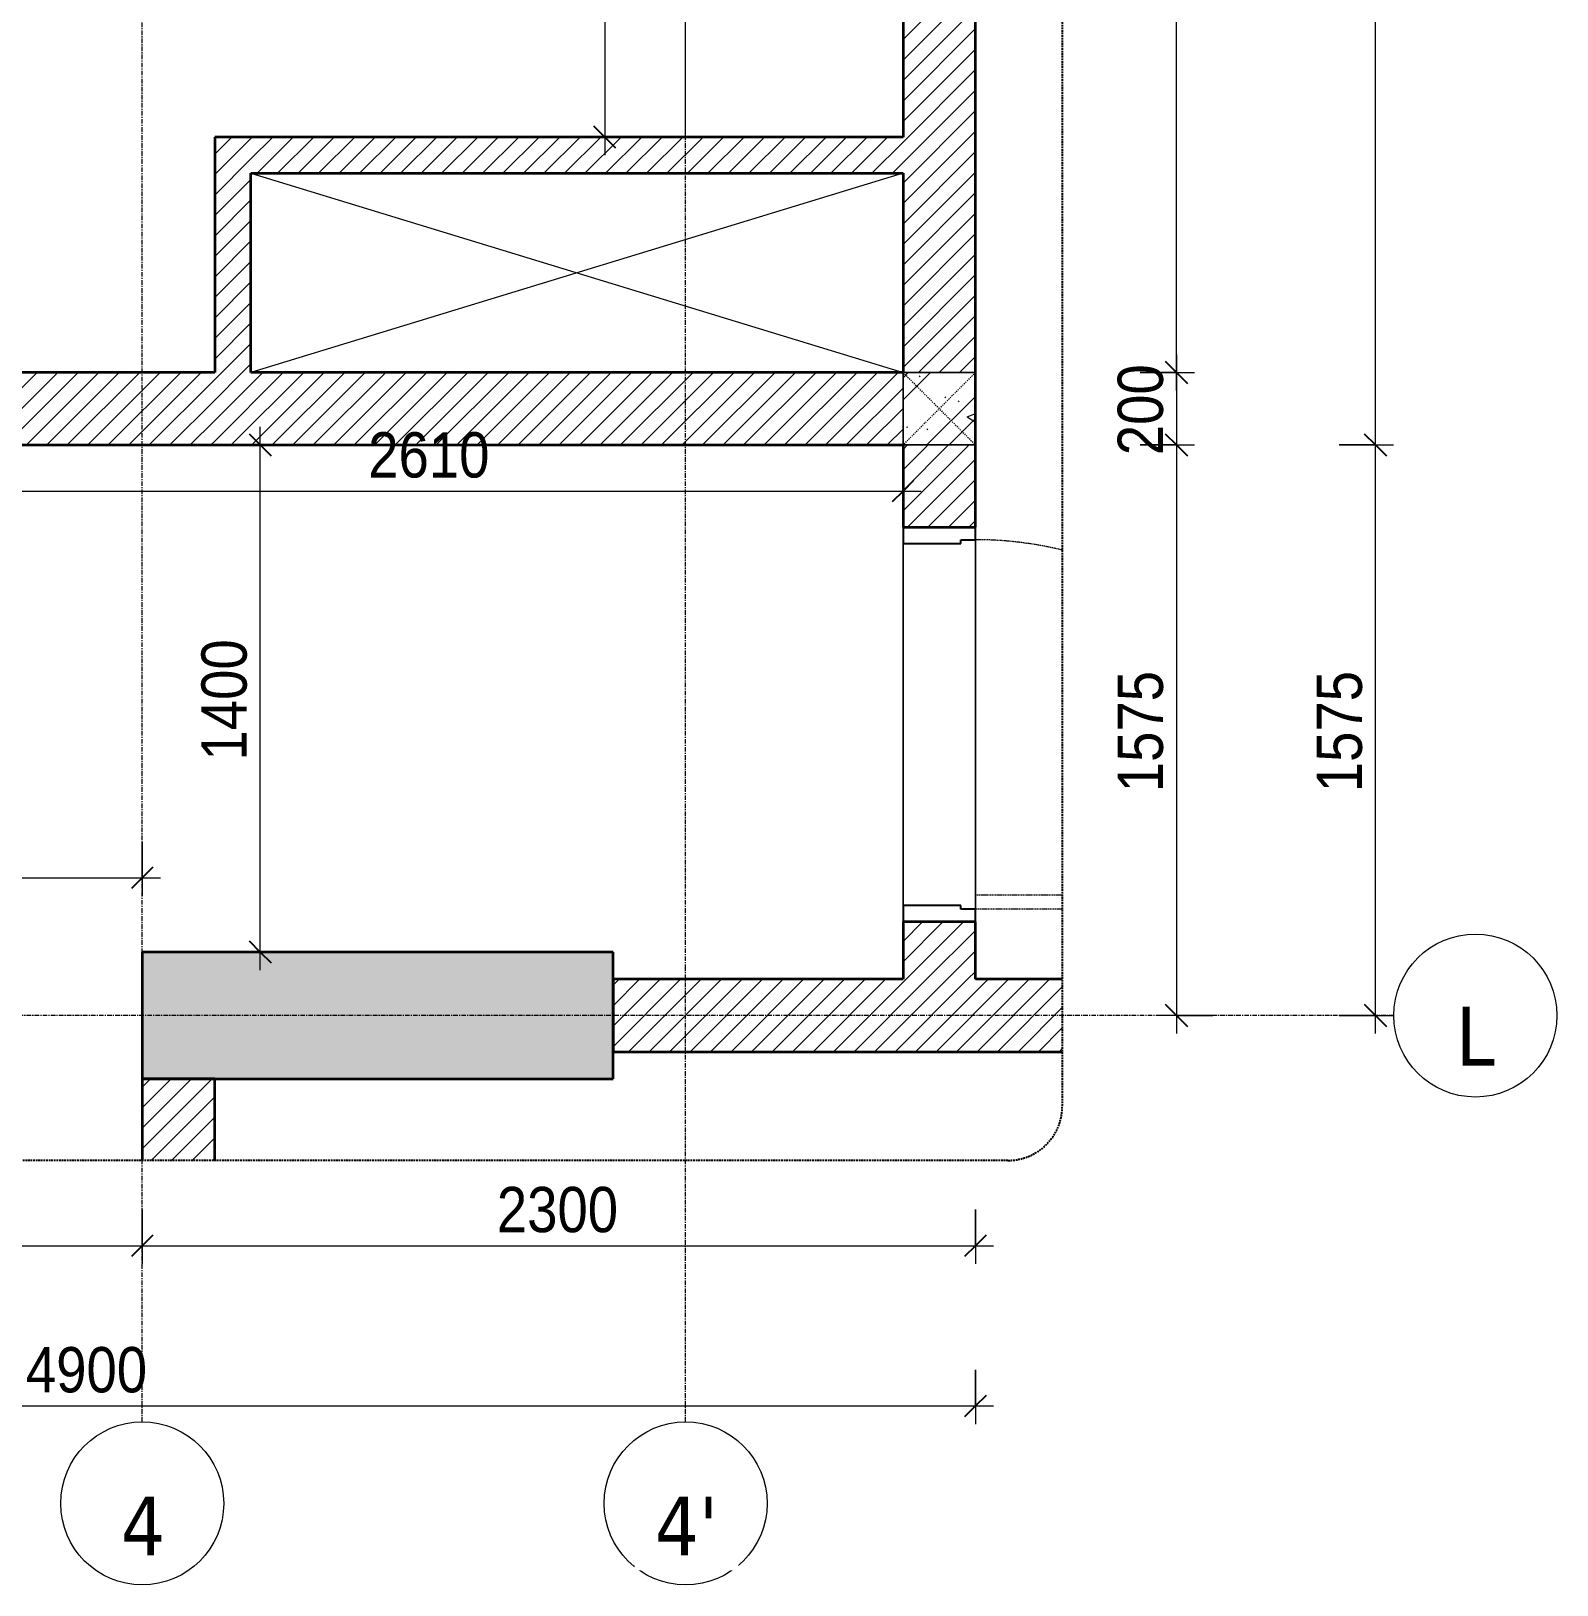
# Model space of a CAD drawing. Header units: millimetres. Extents: x 39389 to 101854, y -4225 to 80933.
# Drawn here: x 62069 to 66281, y 68365 to 72654 of the extents above; entities that cross this region are included whole.
import ezdxf

# ---------------------------------------------------------------- set-up
doc = ezdxf.new("R2010")
doc.units = ezdxf.units.MM
for name, pattern in [('Dash', [6, 3, -3]), ('Dash - Tight', [4.5, 3, -1.5]), ('Grid Line', [22.225, 12.7, -3.175, 3.175, -3.175]), ('Hidden', [7.14375, 4.7625, -2.38125])]:
    doc.linetypes.add(name, pattern=pattern)
for name, color, linetype, lineweight in [('0-3', 250, 'Continuous', 18), ('0-4', 50, 'Continuous', 5), ('A-ANNO-DIMS', 211, 'Continuous', 9), ('A-ANNO-DIMS-50', 211, 'Continuous', 9), ('A-DETL-GENF-1', 92, 'Dash - Tight', 18), ('A-DETL-GENF-3', 92, 'Hidden', 25), ('A-DOOR', 31, 'Continuous', 18), ('A-DOOR-FRAM', 31, 'Continuous', 25), ('A-FLOR-1', 250, 'Continuous', 18), ('A-WALL', 113, 'Continuous', 18), ('A-WALL-1', 113, 'Continuous', 35), ('A-WALL-PATT-1', 111, 'Continuous', 18), ('S-COLS', 52, 'Continuous', 18), ('S-COLS-1', 9, 'Continuous', 5), ('S-COLS-2', 7, 'Continuous', 35), ('S-COLS-3', 52, 'Dash', 18), ('S-COLS-4', 254, 'Continuous', 18), ('S-COLS-5', 52, 'Continuous', 35), ('S-COLS-HDLN', 52, 'Dash', 18), ('S-GRID-1', 1, 'Grid Line', 9), ('S-GRID-IDEN', 1, 'Continuous', 9)]:
    doc.layers.add(name, color=color, linetype=linetype, lineweight=lineweight)
doc.styles.add('Tahoma_B', font='tahomabd.ttf', dxfattribs={"height": 162.5})
doc.styles.add('UTM Avo', font='', dxfattribs={"width": 0.9, "height": 125})
doc.styles.get('UTM Avo').set_extended_font_data('UTM Avo')
doc.dimstyles.new('1_Dim_chi_tiet_2_5', dxfattribs={"dimscale": 304.8, "dimtxt": 124.912619, "dimasz": 0.19685, "dimexe": 0.164042, "dimexo": 0.0625, "dimgap": 0.016404, "dimtad": 1, "dimdec": 0, "dimrnd": 5, "dimzin": 0, "dimdsep": 46, "dimtxsty": 'UTM Avo', "dimblk1": 'OBLIQUE', "dimblk2": 'OBLIQUE', "dimsah": 1, "dimcen": 0.09, "dimdle": 0.164042, "dimazin": 0, "dimtfac": 1, "dimtdec": 4, "dimtix": 1, "dimtmove": 0, "dimatfit": 3, "dimfxl": 0.328084, "dimfxlon": 1, "dimtvp": 1, "dimtolj": 1, "dimtzin": 0, "dimarcsym": 2})
pattern_1 = [(45, (17923.5, 0), (-28.284271, 28.284271), [])]
pattern_2 = [(50, (17923.5, 0), (364.3679, -31.8783), [38.1, -419.1]), (355, (17923.5, 0), (-70.4859, 382.1133), [30.48, -335.28]), (100.451, (17953.86, -2.66), (293.885, 350.2334), [32.38, -356.18]), (46.184, (17923.5, 101.6), (542.1585, -84.0858), [57.15, -628.65]), (96.636, (17968.7, 94.6), (474.805, 494.8554), [48.57, -534.27]), (351.184, (17923.5, 101.6), (474.8102, 494.85), [45.72, -502.92]), (21, (17974.3, 76.2), (303.2285, -204.5305), [38.1, -419.1]), (326, (17974.3, 76.2), (123.6039, 368.376), [30.48, -335.28]), (71.451, (17999.57, 59.16), (426.8341, 163.8427), [32.38, -356.18]), (37.5, (17923.5, 0), (6.17665, 169.11015), [3.353, -327.863, 3.353, -337.007, -336.55]), (37.5, (17923.5, 0), (6.17665, 169.11015), [-671.576, 3.353, -333.197]), (7.5, (17923.5, 0), (133.63888, 200.3615), [3.353, -190.703, 3.353, -320.243, -128.27]), (7.5, (17923.5, 0), (133.63888, 200.3615), [-517.652, 3.353, -124.917]), (327.5, (17810.22, 0), (271.18182, -11.45836), [3.353, -123.647, 3.353, -392.887, -525.78]), (327.5, (17810.22, 0), (271.18182, -11.45836), [-523.24, 3.353, -522.427]), (317.5, (17759.42, 0), (296.2585, 50.85285), [3.353, -161.747, 3.353, -259.791, -373.38]), (317.5, (17759.42, 0), (296.2585, 50.85285), [-428.244, 3.353, -370.027]), (45, (17923.5, 0), (-125.7236, 125.7236), []), (45, (17923.5, 190.5), (-125.7236, 125.7236), [])]

# ---------------------------------------------------------------- blocks, each defined once
blk = doc.blocks.new('NCV_TKTC_KET CAU_rvt-3-TKCS_THANG BỘ TB1 - MẶT BẰNG TẦNG 2-7')
at = {"layer": 'S-COLS-1'}
blk.add_hatch(color=256, dxfattribs=at).paths.add_polyline_path([(45752.6, 69761.9), (45752.6, 70111.9), (44452.6, 70111.9), (44452.6, 69761.9), (45670.7, 69761.9)])
at = {"layer": 'A-FLOR-1'}
blk.add_line((45952.6, 72361.9), (45952.6, 73111.9), dxfattribs=at)
at = {"layer": 'S-COLS-2'}
for p, q in [((44452.6, 70111.9), (44452.6, 69761.9)), ((45752.6, 70111.9), (44452.6, 70111.9)), ((45752.6, 69761.9), (45752.6, 70111.9)), ((44452.6, 69761.9), (45752.6, 69761.9))]:
    blk.add_line(p, q, dxfattribs=at)
blk = doc.blocks.new('NCV_TKTC_TANG 2_rvt-3-TKCS_THANG BỘ TB1 - MẶT BẰNG TẦNG 2-7')
at = {"layer": 'A-FLOR-1'}
for p, q in [((46752.6, 71250.3), (46752.6, 70230.3)), ((46752.7, 70187.4), (46752.7, 71277.4)), ((46552.7, 71240.3), (46552.7, 70240.3))]:
    blk.add_line(p, q, dxfattribs=at)
blk = doc.blocks.new('G1_SOF - BO TRU - 200x200-3052400-TKCS_THANG BỘ TB1 - MẶT BẰNG TẦNG 2-7')
at = {"layer": 'S-COLS-HDLN'}
for p, q in [((-100, 100), (100, -100)), ((100, 100), (-100, -100))]:
    blk.add_line(p, q, dxfattribs=at)
blk = doc.blocks.new('FD_05 - FD_05-1000x2200mm-835434-TKCS_THANG BỘ TB1 - MẶT BẰNG TẦNG 2-7')
at = {"layer": 'A-DETL-GENF-1'}
for p, q in [((470, 100), (470, 339.7)), ((510, 339.7), (510, 100)), ((510, 100), (470, 100))]:
    blk.add_line(p, q, dxfattribs=at)
blk.add_arc((510, 100), 1020, 166.4048, 180, dxfattribs=at)
at = {"layer": 'A-DOOR-FRAM'}
for p, q in [((-510, 100), (-545, 100)), ((-545, 100), (-545, -100)), ((-510, 60), (-510, 100)), ((545, 100), (510, 100)), ((510, 100), (510, 60)), ((545, -100), (545, 100)), ((-500, 60), (-510, 60)), ((-500, -100), (-500, 60)), ((510, 60), (500, 60)), ((500, 60), (500, -100)), ((-545, -100), (-500, -100)), ((500, -100), (545, -100))]:
    blk.add_line(p, q, dxfattribs=at)
blk = doc.blocks.new('BORDER VIEW - BORDER VIEW-3754246-TKCS_THANG BỘ TB1 - MẶT BẰNG TẦNG 2-7')
at = {"layer": 'A-DETL-GENF-3'}
for p, q in [((5339.7, 9642.6), (5339.7, 150)), ((5189.7, 0), (150, 0))]:
    blk.add_line(p, q, dxfattribs=at)
blk.add_arc((5189.7, 150), 150, 270, 0, dxfattribs=at)
blk = doc.blocks.new('Grid - M_Grid Head - Circle-353313-TKCS_THANG BỘ TB1 - MẶT BẰNG TẦNG 2-7')
at = {"layer": 'S-GRID-IDEN'}
blk.add_circle((0, 0), 4.5, dxfattribs=at)
blk = doc.blocks.new('DIMBLOCK84-TKCS_THANG BỘ TB1 - MẶT BẰNG TẦNG 2-7')
at = {"layer": 'A-ANNO-DIMS-50', "lineweight": 25}
for p, q in [((65231, 74259), (65201, 74289)), ((65231, 74259), (65261, 74229)), ((65231, 71711.9), (65201, 71741.9)), ((65231, 71711.9), (65261, 71681.9))]:
    blk.add_line(p, q, dxfattribs=at)
at = {"layer": 'A-ANNO-DIMS-50'}
for p, q in [((65131, 74259), (65281, 74259)), ((65231, 74259), (65131, 74259)), ((65231, 71661.9), (65231, 74259)), ((65131, 71711.9), (65281, 71711.9)), ((65231, 71711.9), (65131, 71711.9))]:
    blk.add_line(p, q, dxfattribs=at)
at = {"layer": 'A-ANNO-DIMS-50', "color": 0, "insert": (65068.6, 72814.3), "char_height": 125, "width": 410.824, "attachment_point": 1, "rotation": 90, "line_spacing_factor": 1.110334, "style": 'UTM Avo'}
blk.add_mtext('2545', dxfattribs=at)
blk = doc.blocks.new('_Oblique')
at = {"color": 0, "linetype": 'ByBlock', "lineweight": -2}
blk.add_line((-0.5, -0.5), (0.5, 0.5), dxfattribs=at)
blk = doc.blocks.new('DIMBLOCK95-TKCS_THANG BỘ TB1 - MẶT BẰNG TẦNG 2-7')
at = {"layer": 'A-ANNO-DIMS-50'}
for p, q in [((65231, 71761.9), (65231, 71511.9)), ((65131, 71711.9), (65281, 71711.9)), ((65231, 71711.9), (65131, 71711.9)), ((65131, 71511.9), (65281, 71511.9)), ((65231, 71511.9), (65131, 71511.9))]:
    blk.add_line(p, q, dxfattribs=at)
at = {"layer": 'A-ANNO-DIMS-50', "lineweight": 25}
for p, q in [((65231, 71711.9), (65201, 71741.9)), ((65231, 71711.9), (65261, 71681.9)), ((65231, 71511.9), (65201, 71541.9)), ((65231, 71511.9), (65261, 71481.9))]:
    blk.add_line(p, q, dxfattribs=at)
at = {"layer": 'A-ANNO-DIMS-50', "color": 0, "insert": (65068.6, 71483.6), "char_height": 125, "width": 308.118, "attachment_point": 1, "rotation": 90, "line_spacing_factor": 1.110334, "style": 'UTM Avo'}
blk.add_mtext('200', dxfattribs=at)
blk = doc.blocks.new('DIMBLOCK96-TKCS_THANG BỘ TB1 - MẶT BẰNG TẦNG 2-7')
at = {"layer": 'A-ANNO-DIMS-50'}
for p, q in [((65131, 71511.9), (65281, 71511.9)), ((65231, 71511.9), (65131, 71511.9)), ((65231, 71511.9), (65231, 69886.9)), ((65331, 69936.9), (65181, 69936.9)), ((65231, 69936.9), (65331, 69936.9))]:
    blk.add_line(p, q, dxfattribs=at)
at = {"layer": 'A-ANNO-DIMS-50', "lineweight": 25}
for p, q in [((65231, 71511.9), (65201, 71541.9)), ((65231, 71511.9), (65261, 71481.9)), ((65231, 69936.9), (65201, 69966.9)), ((65231, 69936.9), (65261, 69906.9))]:
    blk.add_line(p, q, dxfattribs=at)
at = {"layer": 'A-ANNO-DIMS-50', "color": 0, "insert": (65068.6, 70553.3), "char_height": 125, "width": 410.824, "attachment_point": 1, "rotation": 90, "line_spacing_factor": 1.110334, "style": 'UTM Avo'}
blk.add_mtext('1575', dxfattribs=at)
blk = doc.blocks.new('DIMBLOCK97-TKCS_THANG BỘ TB1 - MẶT BẰNG TẦNG 2-7')
at = {"layer": 'A-ANNO-DIMS-50'}
for p, q in [((65680.3, 71511.9), (65830.3, 71511.9)), ((65780.3, 71511.9), (65680.3, 71511.9)), ((65780.3, 69886.9), (65780.3, 71511.9)), ((65680.3, 69936.9), (65830.3, 69936.9)), ((65780.3, 69936.9), (65680.3, 69936.9))]:
    blk.add_line(p, q, dxfattribs=at)
at = {"layer": 'A-ANNO-DIMS-50', "lineweight": 25}
for p, q in [((65780.3, 71511.9), (65750.3, 71541.9)), ((65780.3, 71511.9), (65810.3, 71481.9)), ((65780.3, 69936.9), (65750.3, 69966.9)), ((65780.3, 69936.9), (65810.3, 69906.9))]:
    blk.add_line(p, q, dxfattribs=at)
at = {"layer": 'A-ANNO-DIMS-50', "color": 0, "insert": (65617.9, 70553.3), "char_height": 125, "width": 410.824, "attachment_point": 1, "rotation": 90, "line_spacing_factor": 1.110334, "style": 'UTM Avo'}
blk.add_mtext('1575', dxfattribs=at)
blk = doc.blocks.new('DIMBLOCK98-TKCS_THANG BỘ TB1 - MẶT BẰNG TẦNG 2-7')
at = {"layer": 'A-ANNO-DIMS-50'}
for p, q in [((65780.3, 71511.9), (65780.3, 78286.9)), ((65680.3, 78236.9), (65830.3, 78236.9)), ((65780.3, 78236.9), (65680.3, 78236.9)), ((65680.3, 71511.9), (65830.3, 71511.9)), ((65780.3, 71511.9), (65680.3, 71511.9))]:
    blk.add_line(p, q, dxfattribs=at)
at = {"layer": 'A-ANNO-DIMS-50', "lineweight": 25}
for p, q in [((65780.3, 78236.9), (65750.3, 78266.9)), ((65780.3, 78236.9), (65810.3, 78206.9)), ((65780.3, 71511.9), (65750.3, 71541.9)), ((65780.3, 71511.9), (65810.3, 71481.9))]:
    blk.add_line(p, q, dxfattribs=at)
at = {"layer": 'A-ANNO-DIMS-50', "color": 0, "insert": (65617.9, 74703.3), "char_height": 125, "width": 410.824, "attachment_point": 1, "rotation": 90, "line_spacing_factor": 1.110334, "style": 'UTM Avo'}
blk.add_mtext('6725', dxfattribs=at)
blk = doc.blocks.new('DIMBLOCK108-TKCS_THANG BỘ TB1 - MẶT BẰNG TẦNG 2-7')
at = {"layer": 'A-ANNO-DIMS-50'}
for p, q in [((61866.1, 71484.6), (61866.1, 71334.6)), ((61866.1, 71384.6), (61866.1, 71484.6)), ((64476.1, 71484.6), (64476.1, 71334.6)), ((64476.1, 71384.6), (64476.1, 71484.6)), ((61866.1, 71384.6), (64526.1, 71384.6))]:
    blk.add_line(p, q, dxfattribs=at)
at = {"layer": 'A-ANNO-DIMS-50', "lineweight": 25}
for p, q in [((61866.1, 71384.6), (61836.1, 71354.6)), ((61866.1, 71384.6), (61896.1, 71414.6)), ((64476.1, 71384.6), (64446.1, 71354.6)), ((64476.1, 71384.6), (64506.1, 71414.6))]:
    blk.add_line(p, q, dxfattribs=at)
at = {"layer": 'A-ANNO-DIMS-50', "color": 0, "insert": (62999.9, 71547), "char_height": 125, "width": 410.824, "attachment_point": 1, "line_spacing_factor": 1.110334, "style": 'UTM Avo'}
blk.add_mtext('2610', dxfattribs=at)
blk = doc.blocks.new('DIMBLOCK119-TKCS_THANG BỘ TB1 - MẶT BẰNG TẦNG 2-7')
at = {"layer": 'A-ANNO-DIMS-50'}
for p, q in [((59776.1, 68959.3), (59776.1, 68809.3)), ((59776.1, 68859.3), (59776.1, 68959.3)), ((64676.1, 68959.3), (64676.1, 68809.3)), ((64676.1, 68859.3), (64676.1, 68959.3)), ((59726.1, 68859.3), (64726.1, 68859.3))]:
    blk.add_line(p, q, dxfattribs=at)
at = {"layer": 'A-ANNO-DIMS-50', "lineweight": 25}
for p, q in [((59776.1, 68859.3), (59806.1, 68889.3)), ((64676.1, 68859.3), (64706.1, 68889.3)), ((59776.1, 68859.3), (59746.1, 68829.3)), ((64676.1, 68859.3), (64646.1, 68829.3))]:
    blk.add_line(p, q, dxfattribs=at)
at = {"layer": 'A-ANNO-DIMS-50', "color": 0, "insert": (62054.9, 69021.7), "char_height": 125, "width": 410.824, "attachment_point": 1, "line_spacing_factor": 1.110334, "style": 'UTM Avo'}
blk.add_mtext('4900', dxfattribs=at)
blk = doc.blocks.new('DIMBLOCK121-TKCS_THANG BỘ TB1 - MẶT BẰNG TẦNG 2-7')
at = {"layer": 'A-ANNO-DIMS-50'}
for p, q in [((60576.1, 69401.4), (60576.1, 69251.4)), ((60576.1, 69301.4), (60576.1, 69401.4)), ((62376.1, 69401.4), (62376.1, 69251.4)), ((62376.1, 69301.4), (62376.1, 69401.4)), ((60576.1, 69301.4), (62376.1, 69301.4))]:
    blk.add_line(p, q, dxfattribs=at)
at = {"layer": 'A-ANNO-DIMS-50', "lineweight": 25}
for p, q in [((60576.1, 69301.4), (60606.1, 69331.4)), ((62376.1, 69301.4), (62406.1, 69331.4)), ((60576.1, 69301.4), (60546.1, 69271.4)), ((62376.1, 69301.4), (62346.1, 69271.4))]:
    blk.add_line(p, q, dxfattribs=at)
at = {"layer": 'A-ANNO-DIMS-50', "color": 0, "insert": (61304.9, 69463.8), "char_height": 125, "width": 410.824, "attachment_point": 1, "line_spacing_factor": 1.110334, "style": 'UTM Avo'}
blk.add_mtext('1800', dxfattribs=at)
blk = doc.blocks.new('DIMBLOCK122-TKCS_THANG BỘ TB1 - MẶT BẰNG TẦNG 2-7')
at = {"layer": 'A-ANNO-DIMS-50'}
for p, q in [((62376.1, 69401.4), (62376.1, 69251.4)), ((62376.1, 69301.4), (62376.1, 69401.4)), ((64676.1, 69401.4), (64676.1, 69251.4)), ((64676.1, 69301.4), (64676.1, 69401.4)), ((62376.1, 69301.4), (64726.1, 69301.4))]:
    blk.add_line(p, q, dxfattribs=at)
at = {"layer": 'A-ANNO-DIMS-50', "lineweight": 25}
for p, q in [((62376.1, 69301.4), (62406.1, 69331.4)), ((64676.1, 69301.4), (64706.1, 69331.4)), ((62376.1, 69301.4), (62346.1, 69271.4)), ((64676.1, 69301.4), (64646.1, 69271.4))]:
    blk.add_line(p, q, dxfattribs=at)
at = {"layer": 'A-ANNO-DIMS-50', "color": 0, "insert": (63354.9, 69463.8), "char_height": 125, "width": 410.824, "attachment_point": 1, "line_spacing_factor": 1.110334, "style": 'UTM Avo'}
blk.add_mtext('2300', dxfattribs=at)
blk = doc.blocks.new('DIMBLOCK123-TKCS_THANG BỘ TB1 - MẶT BẰNG TẦNG 2-7')
at = {"layer": 'A-ANNO-DIMS-50'}
for p, q in [((62376.1, 70417.4), (62376.1, 70267.4)), ((62376.1, 70317.4), (62376.1, 70417.4)), ((60326.1, 70217.4), (60326.1, 70367.4)), ((60276.1, 70317.4), (62426.1, 70317.4)), ((60326.1, 70317.4), (60326.1, 70217.4))]:
    blk.add_line(p, q, dxfattribs=at)
at = {"layer": 'A-ANNO-DIMS-50', "lineweight": 25}
for p, q in [((60326.1, 70317.4), (60356.1, 70347.4)), ((62376.1, 70317.4), (62406.1, 70347.4)), ((60326.1, 70317.4), (60296.1, 70287.4)), ((62376.1, 70317.4), (62346.1, 70287.4))]:
    blk.add_line(p, q, dxfattribs=at)
at = {"layer": 'A-ANNO-DIMS-50', "color": 0, "insert": (61179.9, 70479.8), "char_height": 125, "width": 410.824, "attachment_point": 1, "line_spacing_factor": 1.110334, "style": 'UTM Avo'}
blk.add_mtext('2050', dxfattribs=at)
blk = doc.blocks.new('DIMBLOCK124-TKCS_THANG BỘ TB1 - MẶT BẰNG TẦNG 2-7')
at = {"layer": 'A-ANNO-DIMS-50', "lineweight": 25}
for p, q in [((63652.6, 74259), (63622.6, 74289)), ((63652.6, 74259), (63682.6, 74229)), ((63652.6, 72361.9), (63622.6, 72391.9)), ((63652.6, 72361.9), (63682.6, 72331.9))]:
    blk.add_line(p, q, dxfattribs=at)
at = {"layer": 'A-ANNO-DIMS-50'}
for p, q in [((63652.6, 74309), (63652.6, 72311.9)), ((63752.6, 74259), (63602.6, 74259)), ((63652.6, 74259), (63752.6, 74259)), ((63752.6, 72361.9), (63602.6, 72361.9)), ((63652.6, 72361.9), (63752.6, 72361.9))]:
    blk.add_line(p, q, dxfattribs=at)
at = {"layer": 'A-ANNO-DIMS-50', "color": 0, "insert": (63490.2, 73139.3), "char_height": 125, "width": 410.824, "attachment_point": 1, "rotation": 90, "line_spacing_factor": 1.110334, "style": 'UTM Avo'}
blk.add_mtext('1895', dxfattribs=at)
blk = doc.blocks.new('DIMBLOCK125-TKCS_THANG BỘ TB1 - MẶT BẰNG TẦNG 2-7')
at = {"layer": 'A-ANNO-DIMS-50'}
for p, q in [((62701.8, 70061.9), (62701.8, 71561.9)), ((62601.8, 71511.9), (62751.8, 71511.9)), ((62701.8, 71511.9), (62601.8, 71511.9)), ((62601.8, 70111.9), (62751.8, 70111.9)), ((62701.8, 70111.9), (62601.8, 70111.9))]:
    blk.add_line(p, q, dxfattribs=at)
at = {"layer": 'A-ANNO-DIMS-50', "lineweight": 25}
for p, q in [((62701.8, 71511.9), (62671.8, 71541.9)), ((62701.8, 71511.9), (62731.8, 71481.9)), ((62701.8, 70111.9), (62671.8, 70141.9)), ((62701.8, 70111.9), (62731.8, 70081.9))]:
    blk.add_line(p, q, dxfattribs=at)
at = {"layer": 'A-ANNO-DIMS-50', "color": 0, "insert": (62539.4, 70640.8), "char_height": 125, "width": 410.824, "attachment_point": 1, "rotation": 90, "line_spacing_factor": 1.110334, "style": 'UTM Avo'}
blk.add_mtext('1400', dxfattribs=at)

msp = doc.modelspace()

# ---------------------------------------------------------------- hatches: boundary and pattern name
at = {"layer": 'A-WALL-PATT-1'}
h = msp.add_hatch(dxfattribs=at)
h.set_pattern_fill('FP_1', color=256, style=0, pattern_type=2)
h.set_pattern_definition(pattern_1)
h.paths.add_polyline_path([(64676.1, 70036.9), (64676.1, 70195.3), (64476.1, 70195.3), (64476.1, 70036.9)])
h.paths.add_polyline_path([(64476.1, 71285.3), (64676.1, 71285.3), (64676.1, 71511.9), (64476.1, 71511.9)])
h.paths.add_polyline_path([(64476.1, 71711.9), (64676.1, 71711.9), (64676.1, 74516.9), (64476.1, 74516.9), (64476.1, 71900.1)])
h = msp.add_hatch(dxfattribs=at)
h.set_pattern_fill('FP_1', color=256, style=0, pattern_type=2)
h.set_pattern_definition(pattern_1)
h.paths.add_polyline_path([(62576.1, 71711.9), (62676.1, 71711.9), (62676.1, 72361.9), (62576.1, 72361.9), (62576.1, 71900.1)])
h = msp.add_hatch(dxfattribs=at)
h.set_pattern_fill('FP_1', color=256, style=0, pattern_type=2)
h.set_pattern_definition(pattern_1)
h.paths.add_polyline_path([(64476.1, 72261.9), (64476.1, 72361.9), (62676.1, 72361.9), (62676.1, 72261.9), (63594.2, 72261.9)])
h = msp.add_hatch(dxfattribs=at)
h.set_pattern_fill('FP_1', color=256, style=0, pattern_type=2)
h.set_pattern_definition(pattern_1)
h.paths.add_polyline_path([(62576.1, 71511.9), (62576.1, 71711.9), (61866.1, 71711.9), (61866.1, 71511.9), (62233.9, 71511.9)])
h.paths.add_polyline_path([(60576.1, 71511.9), (60576.1, 71711.9), (59976.1, 71711.9), (59976.1, 71511.9)])
h = msp.add_hatch(dxfattribs=at)
h.set_pattern_fill('FP_1', color=256, style=0, pattern_type=2)
h.set_pattern_definition(pattern_1)
h.paths.add_polyline_path([(64476.1, 71511.9), (64476.1, 71711.9), (62576.1, 71711.9), (62576.1, 71511.9), (63594.2, 71511.9)])
h = msp.add_hatch(dxfattribs=at)
h.set_pattern_fill('FP_1', color=256, style=0, pattern_type=2)
h.set_pattern_definition(pattern_1)
h.paths.add_polyline_path([(64915.8, 69836.9), (64915.8, 70036.9), (63676.1, 70036.9), (63676.1, 69836.9)])
h = msp.add_hatch(dxfattribs=at)
h.set_pattern_fill('FP_1', color=256, style=0, pattern_type=2)
h.set_pattern_definition(pattern_1)
h.paths.add_polyline_path([(62385.6, 69536.9), (62576.1, 69536.9), (62576.1, 69761.9), (62376.1, 69761.9), (62376.1, 69536.9)])
at = {"layer": 'S-COLS-4'}
h = msp.add_hatch(dxfattribs=at)
h.set_pattern_fill('FP_2', color=256, style=0, pattern_type=2)
h.set_pattern_definition(pattern_2)
h.paths.add_polyline_path([(64676.1, 71511.9), (64676.1, 71711.9), (64476.1, 71711.9), (64476.1, 71511.9)])
h = msp.add_hatch(dxfattribs=at)
h.set_pattern_fill('FP_2', color=256, style=0, pattern_type=2)
h.set_pattern_definition(pattern_2)
h.paths.add_polyline_path([(64676.1, 71511.9), (64676.1, 71711.9), (64476.1, 71711.9), (64476.1, 71511.9)])

# ---------------------------------------------------------------- linework, layer by layer
at = {"layer": '0-3'}
for p, q in [((62676.1, 72261.9), (64476.1, 71711.9)), ((64476.1, 72261.9), (62676.1, 71711.9))]:
    msp.add_line(p, q, dxfattribs=at)
at = {"layer": 'A-WALL'}
for p, q in [((64476.1, 71511.9), (64476.1, 71711.9)), ((64476.1, 71711.9), (64676.1, 71711.9)), ((64676.1, 71511.9), (64476.1, 71511.9)), ((64676.1, 71250.3), (64676.1, 70230.3)), ((64476.1, 70240.3), (64476.1, 71240.3))]:
    msp.add_line(p, q, dxfattribs=at)
at = {"layer": 'A-WALL-1'}
for p, q in [((64676.1, 71711.9), (64676.1, 74516.9)), ((64476.1, 73111.9), (64476.1, 72361.9)), ((62576.1, 72361.9), (62576.1, 71711.9)), ((64476.1, 72361.9), (62576.1, 72361.9)), ((62676.1, 71711.9), (62676.1, 72261.9)), ((62676.1, 72261.9), (64476.1, 72261.9)), ((64476.1, 72261.9), (64476.1, 71711.9)), ((62576.1, 71711.9), (61866.1, 71711.9)), ((64476.1, 71711.9), (62676.1, 71711.9)), ((61866.1, 71511.9), (64476.1, 71511.9)), ((64476.1, 71511.9), (64476.1, 71285.3)), ((64676.1, 71285.3), (64676.1, 71511.9)), ((64476.1, 71285.3), (64676.1, 71285.3)), ((64476.1, 70195.3), (64476.1, 70036.9)), ((64676.1, 70195.3), (64476.1, 70195.3)), ((64676.1, 70036.9), (64676.1, 70195.3)), ((64476.1, 70036.9), (63676.1, 70036.9)), ((63676.1, 70036.9), (63676.1, 69836.9)), ((64915.8, 70036.9), (64676.1, 70036.9)), ((63676.1, 69836.9), (64915.8, 69836.9)), ((62576.1, 69761.9), (62376.1, 69761.9)), ((62376.1, 69761.9), (62376.1, 69536.9)), ((62576.1, 69536.9), (62576.1, 69761.9))]:
    msp.add_line(p, q, dxfattribs=at)
at = {"layer": 'S-COLS'}
for p, q in [((64676.1, 71711.9), (64476.1, 71711.9)), ((64476.1, 71711.9), (64476.1, 71511.9)), ((64476.1, 71511.9), (64676.1, 71511.9))]:
    msp.add_line(p, q, dxfattribs=at)
at = {"layer": 'S-COLS-5'}
msp.add_line((64676.1, 71511.9), (64676.1, 71711.9), dxfattribs=at)
at = {"layer": 'S-GRID-1'}
for p, q in [((62376.1, 70065.2), (62376.1, 79223.7)), ((63876.1, 70065.2), (63876.1, 79223.7)), ((62376.1, 68815.2), (62376.1, 70065.2)), ((63876.1, 68815.2), (63876.1, 70065.2)), ((64581, 69936.9), (59804.2, 69936.9)), ((65831, 69936.9), (64581, 69936.9))]:
    msp.add_line(p, q, dxfattribs=at)

# ---------------------------------------------------------------- block references
at = {"layer": '0-4'}
for name in ['NCV_TKTC_KET CAU_rvt-3-TKCS_THANG BỘ TB1 - MẶT BẰNG TẦNG 2-7', 'NCV_TKTC_TANG 2_rvt-3-TKCS_THANG BỘ TB1 - MẶT BẰNG TẦNG 2-7']:
    msp.add_blockref(name, (17923.5, 0), dxfattribs=at)
at = {"layer": 'A-DETL-GENF-1'}
msp.add_blockref('BORDER VIEW - BORDER VIEW-3754246-TKCS_THANG BỘ TB1 - MẶT BẰNG TẦNG 2-7', (59576.1, 69536.9), dxfattribs=at)
at = {"layer": 'A-DOOR', "rotation": 269.9999999999999}
msp.add_blockref('FD_05 - FD_05-1000x2200mm-835434-TKCS_THANG BỘ TB1 - MẶT BẰNG TẦNG 2-7', (64576.1, 70740.3), dxfattribs=at)
at = {"layer": 'S-COLS-3'}
msp.add_blockref('G1_SOF - BO TRU - 200x200-3052400-TKCS_THANG BỘ TB1 - MẶT BẰNG TẦNG 2-7', (64576.1, 71611.9), dxfattribs=at)
at = {"layer": 'S-GRID-IDEN', "xscale": 49.99999999999998, "yscale": 49.99999999999998, "zscale": 49.99999999999998, "rotation": 89.99999999999987}
msp.add_blockref('Grid - M_Grid Head - Circle-353313-TKCS_THANG BỘ TB1 - MẶT BẰNG TẦNG 2-7', (66056, 69936.9), dxfattribs=at)
at = {"layer": 'S-GRID-IDEN', "xscale": 49.99999999999998, "yscale": 49.99999999999998, "zscale": 49.99999999999998}
for p in [(62376.1, 68590.2), (63876.1, 68590.2)]:
    msp.add_blockref('Grid - M_Grid Head - Circle-353313-TKCS_THANG BỘ TB1 - MẶT BẰNG TẦNG 2-7', p, dxfattribs=at)

# ---------------------------------------------------------------- dimensions: what is measured, and where the dimension line sits
at = {"layer": 'A-ANNO-DIMS'}
for base, p1, p2, override, picture, middle in [((65780.3, 78236.9), (65680.3, 71511.9), (65680.3, 78236.9), {"dimpost": '<>', "dimfxl": 6725}, 'DIMBLOCK98-TKCS_THANG BỘ TB1 - MẶT BẰNG TẦNG 2-7', (65710.6, 74874.4)), ((63652.6, 72361.9), (63752.6, 74259), (63752.6, 72361.9), {"dimpost": '<>', "dimfxl": 1897.052476}, 'DIMBLOCK124-TKCS_THANG BỘ TB1 - MẶT BẰNG TẦNG 2-7', (63582.9, 73310.5)), ((65231, 74259), (65131, 71711.9), (65131, 74259), {"dimpost": '<>', "dimfxl": 2547.052476}, 'DIMBLOCK84-TKCS_THANG BỘ TB1 - MẶT BẰNG TẦNG 2-7', (65161.3, 72985.5)), ((65231, 71511.9), (65131, 71711.9), (65131, 71511.9), {"dimpost": '<>', "dimfxl": 200}, 'DIMBLOCK95-TKCS_THANG BỘ TB1 - MẶT BẰNG TẦNG 2-7', (65161.3, 71611.9)), ((62701.8, 71511.9), (62601.8, 70111.9), (62601.8, 71511.9), {"dimpost": '<>', "dimfxl": 1400}, 'DIMBLOCK125-TKCS_THANG BỘ TB1 - MẶT BẰNG TẦNG 2-7', (62632.1, 70811.9)), ((65231, 69936.9), (65131, 71511.9), (65331, 69936.9), {"dimpost": '<>', "dimfxl": 1587.647631}, 'DIMBLOCK96-TKCS_THANG BỘ TB1 - MẶT BẰNG TẦNG 2-7', (65162.4, 70724.4)), ((65780.3, 71511.9), (65680.3, 69936.9), (65680.3, 71511.9), {"dimpost": '<>', "dimfxl": 1575}, 'DIMBLOCK97-TKCS_THANG BỘ TB1 - MẶT BẰNG TẦNG 2-7', (65711.7, 70724.4))]:
    dim = msp.add_linear_dim(base=base, p1=p1, p2=p2, angle=90, dimstyle='1_Dim_chi_tiet_2_5', override=override, dxfattribs=at)
    dim.commit()
    dim.dimension.update_dxf_attribs({"geometry": picture, "text_midpoint": middle})
for base, p1, p2, override, picture, middle in [((64476.1, 71384.6), (61866.1, 71484.6), (64476.1, 71484.6), {"dimpost": '<>', "dimfxl": 2610}, 'DIMBLOCK108-TKCS_THANG BỘ TB1 - MẶT BẰNG TẦNG 2-7', (63171.1, 71454.3)), ((62376.1, 70317.4), (60326.1, 70217.4), (62376.1, 70417.4), {"dimpost": '<>', "dimfxl": 2059.732992}, 'DIMBLOCK123-TKCS_THANG BỘ TB1 - MẶT BẰNG TẦNG 2-7', (61351.1, 70387.1)), ((62376.1, 69301.4), (60576.1, 69401.4), (62376.1, 69401.4), {"dimpost": '<>', "dimfxl": 1800}, 'DIMBLOCK121-TKCS_THANG BỘ TB1 - MẶT BẰNG TẦNG 2-7', (61476.1, 69371.1)), ((64676.1, 69301.4), (62376.1, 69401.4), (64676.1, 69401.4), {"dimpost": '<>', "dimfxl": 2300}, 'DIMBLOCK122-TKCS_THANG BỘ TB1 - MẶT BẰNG TẦNG 2-7', (63526.1, 69371.1)), ((64676.1, 68859.3), (59776.1, 68959.3), (64676.1, 68959.3), {"dimpost": '<>', "dimfxl": 4899.928669}, 'DIMBLOCK119-TKCS_THANG BỘ TB1 - MẶT BẰNG TẦNG 2-7', (62226.1, 68929))]:
    dim = msp.add_linear_dim(base=base, p1=p1, p2=p2, dimstyle='1_Dim_chi_tiet_2_5', override=override, dxfattribs=at)
    dim.commit()
    dim.dimension.update_dxf_attribs({"geometry": picture, "text_midpoint": middle})

# ---------------------------------------------------------------- next in the draw order: texts
at = {"layer": 'S-GRID-IDEN', "char_height": 162.5, "attachment_point": 5, "line_spacing_factor": 0.996129, "style": 'Tahoma_B', "bg_fill": 3, "box_fill_scale": 1.25, "bg_fill_color": 256, "bg_fill_true_color": 13158600, "bg_fill_transparency": 0}
for s, insert, width in [('\\pt634.99962,1269.99925,1905.0005,2540.00013,3174.99975,3809.99937,4445.00062,5080.00025,5714.99987,6349.9995,6985.00075,7620.00037,8255,8889.99962,9524.99925,10160.0005,10795.00013,11429.99975,12064.99938,12700.00063,13335.00025,13969.99988,14604.9995,15240.00075,15875.00038,16510,17144.99963,17779.99925,18415.0005,19050.00013,19684.99975,20319.99938;L', (66055.6, 69879.7), 129), ('\\pt634.99962,1269.99925,1905.0005,2540.00013,3174.99975,3809.99937,4445.00062,5080.00025,5714.99987,6349.9995,6985.00075,7620.00037,8255,8889.99962,9524.99925,10160.0005,10795.00013,11429.99975,12064.99938,12700.00063,13335.00025,13969.99988,14604.9995,15240.00075,15875.00038,16510,17144.99963,17779.99925,18415.0005,19050.00013,19684.99975,20319.99938;4', (62378.4, 68527.7), 145.5), ("\\pt634.99962,1269.99925,1905.0005,2540.00013,3174.99975,3809.99937,4445.00062,5080.00025,5714.99987,6349.9995,6985.00075,7620.00037,8255,8889.99962,9524.99925,10160.0005,10795.00013,11429.99975,12064.99938,12700.00063,13335.00025,13969.99988,14604.9995,15240.00075,15875.00038,16510,17144.99963,17779.99925,18415.0005,19050.00013,19684.99975,20319.99938;4'", (63878.4, 68527.7), 205)]:
    msp.add_mtext(s, dxfattribs=dict(at, insert=insert, width=width))

doc.saveas('drawing.dxf')
